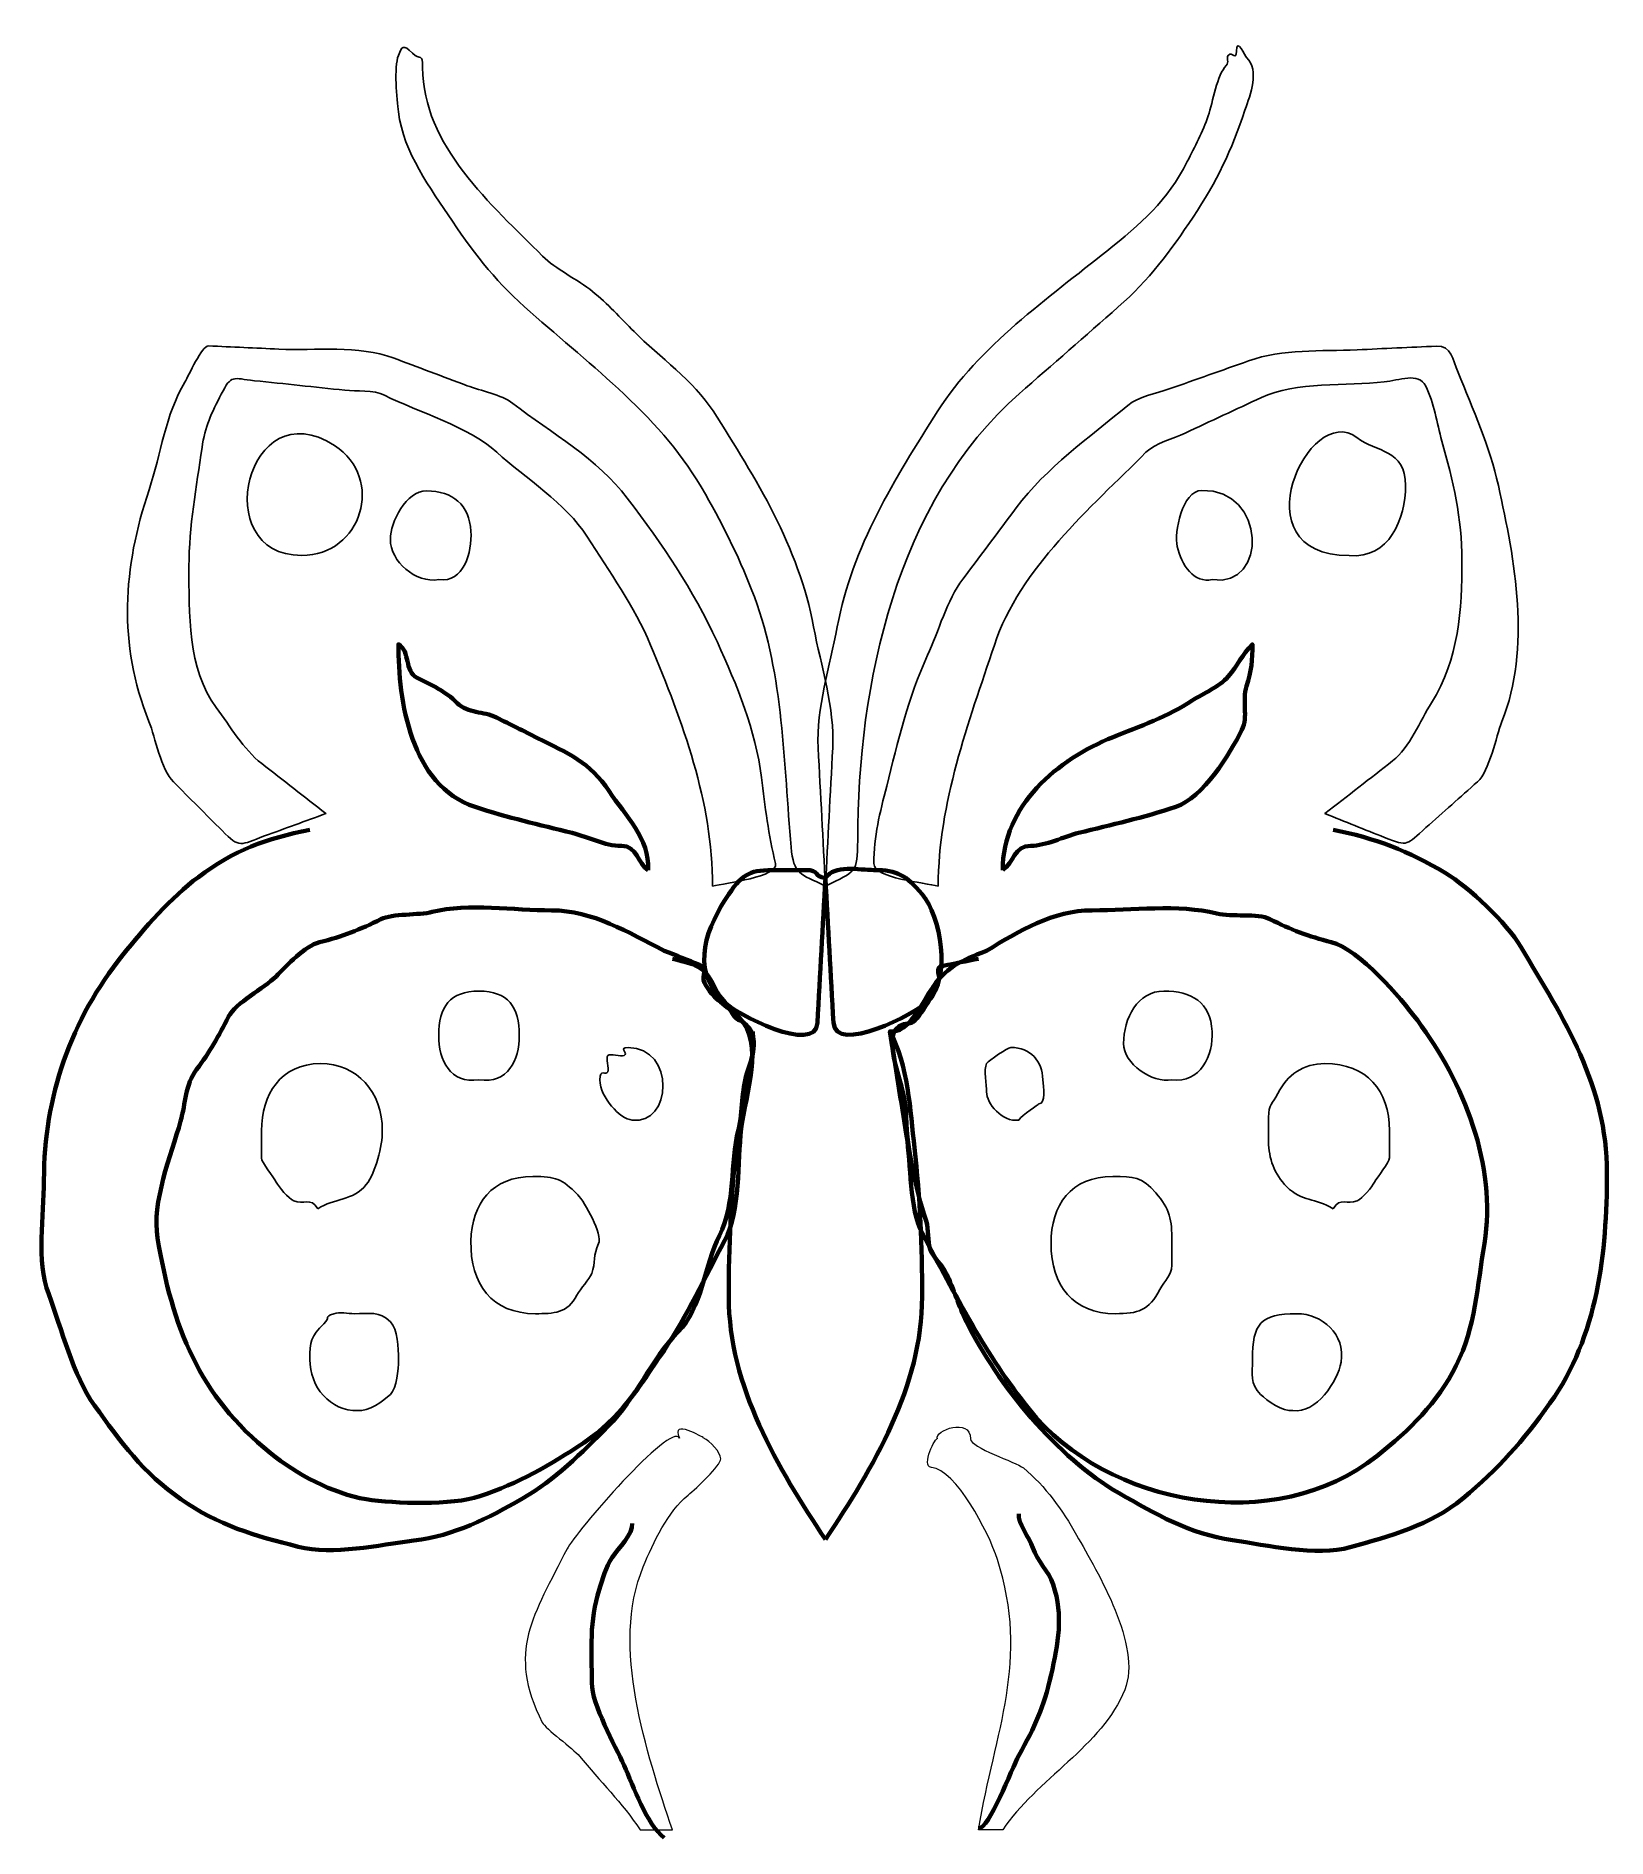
# Model space of a CAD drawing. Header units: centimetres. Extents: x -2.92 to 2.9, y -3.23 to 3.43.
import ezdxf

# ---------------------------------------------------------------- set-up
doc = ezdxf.new("R2010")
doc.units = ezdxf.units.CM
doc.header["$MEASUREMENT"] = 0
doc.layers.add('Layer 1', color=7, linetype='Continuous')

msp = doc.modelspace()

# ---------------------------------------------------------------- linework, layer by layer
at = {"layer": 'Layer 1'}
for points, knots in [([(0.00451, 0.28902), (0.01345, 0.45954), (0.02245, 0.63009), (0.03139, 0.80062), (0.03139, 0.80062), (0.0392, 0.94871), (-0.01203, 1.10365), (-0.03915, 1.24853), (-0.03915, 1.24853), (-0.09498, 1.54661), (-0.25177, 1.79659), (-0.41155, 2.04792), (-0.41155, 2.04792), (-0.48092, 2.15706), (-0.61097, 2.24837), (-0.7036, 2.3411), (-0.7036, 2.3411), (-0.7539, 2.39145), (-0.80192, 2.44524), (-0.85753, 2.4898), (-0.85753, 2.4898), (-0.91129, 2.53287), (-0.99538, 2.57359), (-1.04234, 2.62056), (-1.04234, 2.62056), (-1.2298, 2.80823), (-1.48623, 3.03133), (-1.48623, 3.31866), (-1.48623, 3.31866), (-1.48623, 3.37491), (-1.49504, 3.34242), (-1.52377, 3.37115), (-1.52377, 3.37115), (-1.55925, 3.40666), (-1.56243, 3.39676), (-1.57565, 3.36342), (-1.57565, 3.36342), (-1.59309, 3.3195), (-1.58139, 3.20022), (-1.57565, 3.15448), (-1.57565, 3.15448), (-1.55634, 3.0011), (-1.4587, 2.87437), (-1.37578, 2.74985), (-1.37578, 2.74985), (-1.28886, 2.6193), (-1.20512, 2.51651), (-1.08807, 2.41396), (-1.08807, 2.41396), (-0.97255, 2.31276), (-0.85254, 2.21505), (-0.7408, 2.10974), (-0.7408, 2.10974), (-0.61539, 1.99155), (-0.5244, 1.88728), (-0.43976, 1.73906), (-0.43976, 1.73906), (-0.37017, 1.61714), (-0.3076, 1.49048), (-0.25839, 1.35912), (-0.25839, 1.35912), (-0.14991, 1.06953), (-0.15028, 0.7406), (-0.12242, 0.43382), (-0.12242, 0.43382), (-0.11312, 0.33029), (-0.09084, 0.3367), (0.00451, 0.28902)], [0, 0, 0, 0, 0.0555556, 0.0555556, 0.0555556, 0.0555556, 0.1111111, 0.1111111, 0.1111111, 0.1111111, 0.1666667, 0.1666667, 0.1666667, 0.1666667, 0.2222222, 0.2222222, 0.2222222, 0.2222222, 0.2777778, 0.2777778, 0.2777778, 0.2777778, 0.3333333, 0.3333333, 0.3333333, 0.3333333, 0.3888889, 0.3888889, 0.3888889, 0.3888889, 0.4444444, 0.4444444, 0.4444444, 0.4444444, 0.5, 0.5, 0.5, 0.5, 0.5555556, 0.5555556, 0.5555556, 0.5555556, 0.6111111, 0.6111111, 0.6111111, 0.6111111, 0.6666667, 0.6666667, 0.6666667, 0.6666667, 0.7222222, 0.7222222, 0.7222222, 0.7222222, 0.7777778, 0.7777778, 0.7777778, 0.7777778, 0.8333333, 0.8333333, 0.8333333, 0.8333333, 0.8888889, 0.8888889, 0.8888889, 0.8888889, 1, 1, 1, 1]), ([(0.42189, 0.28902), (0.42189, 0.59615), (0.53357, 0.89304), (0.62951, 1.18117), (0.62951, 1.18117), (0.72399, 1.46496), (0.9849, 1.6884), (1.19072, 1.89449), (1.19072, 1.89449), (1.22477, 1.92857), (1.29285, 1.94561), (1.33569, 1.96561), (1.33569, 1.96561), (1.42972, 2.00953), (1.52376, 2.05345), (1.61776, 2.09737), (1.61776, 2.09737), (1.74389, 2.15627), (1.93494, 2.14039), (2.072, 2.15484), (2.072, 2.15484), (2.12635, 2.16058), (2.19929, 2.19254), (2.22572, 2.13963), (2.22572, 2.13963), (2.25705, 2.07692), (2.26665, 2.00369), (2.28589, 1.93622), (2.28589, 1.93622), (2.32706, 1.79207), (2.35989, 1.64658), (2.35989, 1.49553), (2.35989, 1.49553), (2.35989, 1.31061), (2.34888, 1.13101), (2.24712, 0.96806), (2.24712, 0.96806), (2.2051, 0.90075), (2.16669, 0.8019), (2.1034, 0.75261), (2.1034, 0.75261), (2.01992, 0.68758), (1.93645, 0.62262), (1.853, 0.55764), (1.853, 0.55764), (1.92663, 0.52819), (2.00024, 0.49866), (2.07387, 0.46919), (2.07387, 0.46919), (2.16216, 0.43384), (2.15473, 0.44141), (2.22675, 0.50554), (2.22675, 0.50554), (2.29036, 0.56211), (2.35396, 0.6187), (2.41754, 0.6753), (2.41754, 0.6753), (2.46228, 0.71512), (2.4857, 0.84275), (2.50784, 0.89813), (2.50784, 0.89813), (2.61722, 1.17192), (2.55634, 1.49323), (2.49458, 1.77149), (2.49458, 1.77149), (2.46254, 1.91574), (2.40028, 2.05338), (2.34549, 2.19046), (2.34549, 2.19046), (2.32647, 2.23806), (2.32152, 2.28981), (2.26577, 2.28727), (2.26577, 2.28727), (2.16793, 2.28282), (2.07008, 2.27838), (1.97224, 2.27391), (1.97224, 2.27391), (1.83672, 2.26775), (1.69829, 2.27809), (1.56994, 2.23271), (1.56994, 2.23271), (1.47218, 2.19818), (1.37441, 2.16363), (1.27665, 2.1291), (1.27665, 2.1291), (1.22818, 2.11195), (1.16343, 2.10158), (1.12319, 2.06801), (1.12319, 2.06801), (0.97854, 1.94733), (0.82321, 1.83957), (0.71004, 1.68854), (0.71004, 1.68854), (0.64426, 1.6007), (0.57846, 1.51286), (0.51263, 1.42501), (0.51263, 1.42501), (0.45469, 1.34765), (0.42267, 1.23096), (0.38224, 1.14333), (0.38224, 1.14333), (0.31112, 0.98895), (0.27231, 0.82437), (0.23114, 0.65949), (0.23114, 0.65949), (0.20622, 0.55972), (0.1833, 0.4746), (0.1833, 0.37231), (0.1833, 0.37231), (0.18337, 0.31894), (0.37093, 0.30177), (0.42189, 0.28902)], [0, 0, 0, 0, 0.0344828, 0.0344828, 0.0344828, 0.0344828, 0.0689655, 0.0689655, 0.0689655, 0.0689655, 0.1034483, 0.1034483, 0.1034483, 0.1034483, 0.137931, 0.137931, 0.137931, 0.137931, 0.1724138, 0.1724138, 0.1724138, 0.1724138, 0.2068966, 0.2068966, 0.2068966, 0.2068966, 0.2413793, 0.2413793, 0.2413793, 0.2413793, 0.2758621, 0.2758621, 0.2758621, 0.2758621, 0.3103448, 0.3103448, 0.3103448, 0.3103448, 0.3448276, 0.3448276, 0.3448276, 0.3448276, 0.3793103, 0.3793103, 0.3793103, 0.3793103, 0.4137931, 0.4137931, 0.4137931, 0.4137931, 0.4482759, 0.4482759, 0.4482759, 0.4482759, 0.4827586, 0.4827586, 0.4827586, 0.4827586, 0.5172414, 0.5172414, 0.5172414, 0.5172414, 0.5517241, 0.5517241, 0.5517241, 0.5517241, 0.5862069, 0.5862069, 0.5862069, 0.5862069, 0.6206897, 0.6206897, 0.6206897, 0.6206897, 0.6551724, 0.6551724, 0.6551724, 0.6551724, 0.6896552, 0.6896552, 0.6896552, 0.6896552, 0.7241379, 0.7241379, 0.7241379, 0.7241379, 0.7586207, 0.7586207, 0.7586207, 0.7586207, 0.7931034, 0.7931034, 0.7931034, 0.7931034, 0.8275862, 0.8275862, 0.8275862, 0.8275862, 0.862069, 0.862069, 0.862069, 0.862069, 0.8965517, 0.8965517, 0.8965517, 0.8965517, 0.9310345, 0.9310345, 0.9310345, 0.9310345, 1, 1, 1, 1]), ([(-1.93348, 1.51282), (-1.7121, 1.51282), (-1.62365, 1.79669), (-1.81246, 1.91986), (-1.81246, 1.91986), (-2.13568, 2.1307), (-2.28331, 1.51282), (-1.93348, 1.51282)], [0, 0, 0, 0, 0.3333333, 0.3333333, 0.3333333, 0.3333333, 1, 1, 1, 1]), ([(1.94248, 1.51282), (1.52521, 1.51282), (1.79532, 2.08509), (1.971, 1.94917), (1.971, 1.94917), (2.04199, 1.89424), (2.15121, 1.90665), (2.15121, 1.77214), (2.15121, 1.77214), (2.15121, 1.64837), (2.09027, 1.4983), (1.94248, 1.51282)], [0, 0, 0, 0, 0.25, 0.25, 0.25, 0.25, 0.5, 0.5, 0.5, 0.5, 1, 1, 1, 1]), ([(-1.42665, 1.42329), (-1.33375, 1.40972), (-1.3029, 1.52553), (-1.3074, 1.60236), (-1.3074, 1.60236), (-1.31306, 1.69949), (-1.37471, 1.75164), (-1.47136, 1.75164), (-1.47136, 1.75164), (-1.54814, 1.75164), (-1.60553, 1.63673), (-1.60553, 1.57252), (-1.60553, 1.57252), (-1.60553, 1.48933), (-1.51211, 1.41011), (-1.42665, 1.42329)], [0, 0, 0, 0, 0.2, 0.2, 0.2, 0.2, 0.4, 0.4, 0.4, 0.4, 0.6, 0.6, 0.6, 0.6, 1, 1, 1, 1]), ([(1.43562, 1.42329), (1.36984, 1.40871), (1.32066, 1.47777), (1.30608, 1.54632), (1.30608, 1.54632), (1.29528, 1.5972), (1.32272, 1.75187), (1.39741, 1.7537), (1.39741, 1.7537), (1.63506, 1.75952), (1.64374, 1.39117), (1.43562, 1.42329)], [0, 0, 0, 0, 0.25, 0.25, 0.25, 0.25, 0.5, 0.5, 0.5, 0.5, 1, 1, 1, 1]), ([(-1.87385, -0.90494), (-1.81527, -0.86472), (-1.74264, -0.87636), (-1.69497, -0.81538), (-1.69497, -0.81538), (-1.6584, -0.76865), (-1.63533, -0.67338), (-1.63533, -0.6158), (-1.63533, -0.6158), (-1.63533, -0.47229), (-1.72868, -0.36765), (-1.86454, -0.36765), (-1.86454, -0.36765), (-2.01109, -0.36765), (-2.08256, -0.48293), (-2.08256, -0.6158), (-2.08256, -0.6158), (-2.08256, -0.6494), (-2.08256, -0.68292), (-2.08256, -0.71653), (-2.08256, -0.71653), (-2.08256, -0.73405), (-2.03734, -0.78654), (-2.02761, -0.80609), (-2.02761, -0.80609), (-2.01822, -0.82485), (-1.98255, -0.86567), (-1.96332, -0.87512), (-1.96332, -0.87512), (-1.92644, -0.89306), (-1.90141, -0.85837), (-1.87385, -0.90494)], [0, 0, 0, 0, 0.1111111, 0.1111111, 0.1111111, 0.1111111, 0.2222222, 0.2222222, 0.2222222, 0.2222222, 0.3333333, 0.3333333, 0.3333333, 0.3333333, 0.4444444, 0.4444444, 0.4444444, 0.4444444, 0.5555556, 0.5555556, 0.5555556, 0.5555556, 0.6666667, 0.6666667, 0.6666667, 0.6666667, 0.7777778, 0.7777778, 0.7777778, 0.7777778, 1, 1, 1, 1]), ([(1.88284, -0.90494), (1.8164, -0.86261), (1.76917, -0.8807), (1.71168, -0.82313), (1.71168, -0.82313), (1.66612, -0.77754), (1.64429, -0.71756), (1.64429, -0.65684), (1.64429, -0.65684), (1.64429, -0.62697), (1.64429, -0.5971), (1.64429, -0.56728), (1.64429, -0.56728), (1.64429, -0.51452), (1.65776, -0.51989), (1.67882, -0.47772), (1.67882, -0.47772), (1.71316, -0.40888), (1.77256, -0.36765), (1.853, -0.36765), (1.853, -0.36765), (2.00852, -0.36765), (2.09155, -0.46697), (2.09155, -0.6158), (2.09155, -0.6158), (2.09155, -0.6494), (2.09155, -0.68292), (2.09155, -0.71653), (2.09155, -0.71653), (2.09155, -0.73399), (2.04633, -0.78654), (2.0366, -0.80609), (2.0366, -0.80609), (2.02723, -0.8248), (1.99154, -0.86573), (1.97231, -0.87512), (1.97231, -0.87512), (1.93541, -0.89306), (1.91041, -0.85837), (1.88284, -0.90494)], [0, 0, 0, 0, 0.0909091, 0.0909091, 0.0909091, 0.0909091, 0.1818182, 0.1818182, 0.1818182, 0.1818182, 0.2727273, 0.2727273, 0.2727273, 0.2727273, 0.3636364, 0.3636364, 0.3636364, 0.3636364, 0.4545455, 0.4545455, 0.4545455, 0.4545455, 0.5454545, 0.5454545, 0.5454545, 0.5454545, 0.6363636, 0.6363636, 0.6363636, 0.6363636, 0.7272727, 0.7272727, 0.7272727, 0.7272727, 0.8181818, 0.8181818, 0.8181818, 0.8181818, 1, 1, 1, 1]), ([(-1.06885, -1.29298), (-1.00212, -1.29298), (-0.94918, -1.29216), (-0.9151, -1.22395), (-0.9151, -1.22395), (-0.9028, -1.19929), (-0.86853, -1.16659), (-0.86015, -1.14375), (-0.86015, -1.14375), (-0.84589, -1.10494), (-0.85576, -1.07533), (-0.83499, -1.03368), (-0.83499, -1.03368), (-0.81872, -1.00114), (-0.886, -0.87906), (-0.91204, -0.85302), (-0.91204, -0.85302), (-0.97244, -0.79251), (-0.99218, -0.78552), (-1.07815, -0.78552), (-1.07815, -0.78552), (-1.23042, -0.78552), (-1.30434, -0.88522), (-1.30739, -1.02436), (-1.30739, -1.02436), (-1.31081, -1.18307), (-1.22927, -1.29298), (-1.06885, -1.29298)], [0, 0, 0, 0, 0.125, 0.125, 0.125, 0.125, 0.25, 0.25, 0.25, 0.25, 0.375, 0.375, 0.375, 0.375, 0.5, 0.5, 0.5, 0.5, 0.625, 0.625, 0.625, 0.625, 0.75, 0.75, 0.75, 0.75, 1, 1, 1, 1]), ([(1.07785, -1.29298), (0.92103, -1.29298), (0.8393, -1.18953), (0.8393, -1.03366), (0.8393, -1.03366), (0.8393, -0.89089), (0.91217, -0.78551), (1.06851, -0.78551), (1.06851, -0.78551), (1.14503, -0.78551), (1.17498, -0.78551), (1.22686, -0.84525), (1.22686, -0.84525), (1.27941, -0.90565), (1.28652, -0.9455), (1.28652, -1.02437), (1.28652, -1.02437), (1.28652, -1.05419), (1.28652, -1.08406), (1.28652, -1.11393), (1.28652, -1.11393), (1.28652, -1.15351), (1.25932, -1.16835), (1.24181, -1.20344), (1.24181, -1.20344), (1.20257, -1.28197), (1.15979, -1.29298), (1.07785, -1.29298)], [0, 0, 0, 0, 0.125, 0.125, 0.125, 0.125, 0.25, 0.25, 0.25, 0.25, 0.375, 0.375, 0.375, 0.375, 0.5, 0.5, 0.5, 0.5, 0.625, 0.625, 0.625, 0.625, 0.75, 0.75, 0.75, 0.75, 1, 1, 1, 1])]:
    msp.add_open_spline(points, degree=3, knots=knots, dxfattribs=at)
at = {"layer": 'Layer 1', "lineweight": 25}
for points, knots in [([(0.00451, 0.28902), (-0.00449, 0.45954), (-0.01343, 0.63009), (-0.0224, 0.80062), (-0.0224, 0.80062), (-0.03018, 0.94871), (0.02104, 1.10365), (0.04816, 1.24853), (0.04816, 1.24853), (0.10396, 1.54661), (0.26078, 1.79661), (0.42053, 2.04792), (0.42053, 2.04792), (0.5706, 2.28406), (0.83302, 2.4689), (1.0454, 2.639), (1.0454, 2.639), (1.17047, 2.73917), (1.27146, 2.82588), (1.34359, 2.97028), (1.34359, 2.97028), (1.37156, 3.02621), (1.40095, 3.08024), (1.42072, 3.13956), (1.42072, 3.13956), (1.43802, 3.19152), (1.45427, 3.29254), (1.4875, 3.32585), (1.4875, 3.32585), (1.50017, 3.33855), (1.48657, 3.35297), (1.49525, 3.36345), (1.49525, 3.36345), (1.5097, 3.38089), (1.52504, 3.34101), (1.52504, 3.37837), (1.52504, 3.37837), (1.52504, 3.43496), (1.55983, 3.35845), (1.56258, 3.35572), (1.56258, 3.35572), (1.61235, 3.3059), (1.57666, 3.21996), (1.55705, 3.16115), (1.55705, 3.16115), (1.50675, 3.00999), (1.45407, 2.89876), (1.36478, 2.76462), (1.36478, 2.76462), (1.28146, 2.6395), (1.20087, 2.53105), (1.08834, 2.43244), (1.08834, 2.43244), (0.96634, 2.3256), (0.84437, 2.21874), (0.72242, 2.1119), (0.72242, 2.1119), (0.26731, 1.7132), (0.12375, 1.03475), (0.12375, 0.45913), (0.12375, 0.45913), (0.12379, 0.33582), (0.11659, 0.34514), (0.00451, 0.28902)], [0, 0, 0, 0, 0.0588235, 0.0588235, 0.0588235, 0.0588235, 0.1176471, 0.1176471, 0.1176471, 0.1176471, 0.1764706, 0.1764706, 0.1764706, 0.1764706, 0.2352941, 0.2352941, 0.2352941, 0.2352941, 0.2941176, 0.2941176, 0.2941176, 0.2941176, 0.3529412, 0.3529412, 0.3529412, 0.3529412, 0.4117647, 0.4117647, 0.4117647, 0.4117647, 0.4705882, 0.4705882, 0.4705882, 0.4705882, 0.5294118, 0.5294118, 0.5294118, 0.5294118, 0.5882353, 0.5882353, 0.5882353, 0.5882353, 0.6470588, 0.6470588, 0.6470588, 0.6470588, 0.7058824, 0.7058824, 0.7058824, 0.7058824, 0.7647059, 0.7647059, 0.7647059, 0.7647059, 0.8235294, 0.8235294, 0.8235294, 0.8235294, 0.8823529, 0.8823529, 0.8823529, 0.8823529, 1, 1, 1, 1]), ([(-0.41292, 0.28902), (-0.41292, 0.60208), (-0.52407, 0.89629), (-0.6426, 1.18117), (-0.6426, 1.18117), (-0.70279, 1.32584), (-0.79442, 1.45202), (-0.8784, 1.58418), (-0.8784, 1.58418), (-0.9542, 1.70343), (-1.107, 1.79987), (-1.21146, 1.89496), (-1.21146, 1.89496), (-1.31563, 1.98976), (-1.50134, 2.0427), (-1.62773, 2.10597), (-1.62773, 2.10597), (-1.66694, 2.1256), (-1.73137, 2.11989), (-1.77412, 2.12441), (-1.77412, 2.12441), (-1.88546, 2.13613), (-1.99677, 2.14788), (-2.10808, 2.15963), (-2.10808, 2.15963), (-2.18978, 2.16823), (-2.19351, 2.18352), (-2.23161, 2.10978), (-2.23161, 2.10978), (-2.26767, 2.04006), (-2.29151, 1.98849), (-2.30244, 1.91179), (-2.30244, 1.91179), (-2.32316, 1.76661), (-2.35086, 1.6198), (-2.35086, 1.473), (-2.35086, 1.473), (-2.35086, 1.30195), (-2.35636, 1.09232), (-2.24974, 0.95), (-2.24974, 0.95), (-2.19743, 0.88015), (-2.151, 0.79667), (-2.08168, 0.7427), (-2.08168, 0.7427), (-2.00246, 0.68103), (-1.92325, 0.61932), (-1.84403, 0.55765), (-1.84403, 0.55765), (-1.91978, 0.53008), (-1.99553, 0.50251), (-2.07125, 0.47491), (-2.07125, 0.47491), (-2.16274, 0.4416), (-2.16116, 0.42739), (-2.22833, 0.49462), (-2.22833, 0.49462), (-2.28842, 0.55481), (-2.3485, 0.61495), (-2.40859, 0.67509), (-2.40859, 0.67509), (-2.45375, 0.72033), (-2.47524, 0.83903), (-2.49884, 0.89813), (-2.49884, 0.89813), (-2.61452, 1.18761), (-2.59494, 1.46627), (-2.49842, 1.75612), (-2.49842, 1.75612), (-2.45376, 1.89026), (-2.4387, 2.03282), (-2.36576, 2.15453), (-2.36576, 2.15453), (-2.35163, 2.1781), (-2.30337, 2.28941), (-2.27832, 2.28828), (-2.27832, 2.28828), (-2.19146, 2.28431), (-2.10457, 2.28037), (-2.01771, 2.2764), (-2.01771, 2.2764), (-1.88505, 2.27037), (-1.72098, 2.29119), (-1.59509, 2.24391), (-1.59509, 2.24391), (-1.50384, 2.20965), (-1.41258, 2.17536), (-1.3213, 2.14109), (-1.3213, 2.14109), (-1.2705, 2.12204), (-1.19576, 2.10876), (-1.1522, 2.07521), (-1.1522, 2.07521), (-1.01126, 1.96668), (-0.836, 1.8686), (-0.72876, 1.72543), (-0.72876, 1.72543), (-0.59448, 1.5462), (-0.48878, 1.3938), (-0.39549, 1.19145), (-0.39549, 1.19145), (-0.32342, 1.03511), (-0.25362, 0.86382), (-0.23211, 0.69163), (-0.23211, 0.69163), (-0.21859, 0.58334), (-0.20671, 0.47816), (-0.18028, 0.37233), (-0.18028, 0.37233), (-0.168, 0.32304), (-0.36424, 0.30121), (-0.41292, 0.28902)], [0, 0, 0, 0, 0.0344828, 0.0344828, 0.0344828, 0.0344828, 0.0689655, 0.0689655, 0.0689655, 0.0689655, 0.1034483, 0.1034483, 0.1034483, 0.1034483, 0.137931, 0.137931, 0.137931, 0.137931, 0.1724138, 0.1724138, 0.1724138, 0.1724138, 0.2068966, 0.2068966, 0.2068966, 0.2068966, 0.2413793, 0.2413793, 0.2413793, 0.2413793, 0.2758621, 0.2758621, 0.2758621, 0.2758621, 0.3103448, 0.3103448, 0.3103448, 0.3103448, 0.3448276, 0.3448276, 0.3448276, 0.3448276, 0.3793103, 0.3793103, 0.3793103, 0.3793103, 0.4137931, 0.4137931, 0.4137931, 0.4137931, 0.4482759, 0.4482759, 0.4482759, 0.4482759, 0.4827586, 0.4827586, 0.4827586, 0.4827586, 0.5172414, 0.5172414, 0.5172414, 0.5172414, 0.5517241, 0.5517241, 0.5517241, 0.5517241, 0.5862069, 0.5862069, 0.5862069, 0.5862069, 0.6206897, 0.6206897, 0.6206897, 0.6206897, 0.6551724, 0.6551724, 0.6551724, 0.6551724, 0.6896552, 0.6896552, 0.6896552, 0.6896552, 0.7241379, 0.7241379, 0.7241379, 0.7241379, 0.7586207, 0.7586207, 0.7586207, 0.7586207, 0.7931034, 0.7931034, 0.7931034, 0.7931034, 0.8275862, 0.8275862, 0.8275862, 0.8275862, 0.862069, 0.862069, 0.862069, 0.862069, 0.8965517, 0.8965517, 0.8965517, 0.8965517, 0.9310345, 0.9310345, 0.9310345, 0.9310345, 1, 1, 1, 1])]:
    msp.add_open_spline(points, degree=3, knots=knots, dxfattribs=at)
at = {"layer": 'Layer 1', "color": 7, "lineweight": 140}
for points in [[(-0.65144, 0.34871), (-0.6457, 0.46555), (-0.73468, 0.54836), (-0.79609, 0.64052), (-0.79609, 0.64052), (-0.86777, 0.74818), (-0.94701, 0.78022), (-1.06094, 0.83721), (-1.06094, 0.83721), (-1.11155, 0.86258), (-1.1622, 0.8879), (-1.21281, 0.91322), (-1.21281, 0.91322), (-1.26147, 0.93759), (-1.31827, 0.92674), (-1.35817, 0.96669), (-1.35817, 0.96669), (-1.4023, 1.01085), (-1.45117, 1.0326), (-1.50676, 1.06041), (-1.50676, 1.06041), (-1.55521, 1.08465), (-1.53007, 1.1569), (-1.57568, 1.18445), (-1.57568, 1.18445), (-1.57568, 0.97456), (-1.53147, 0.66227), (-1.29178, 0.58226), (-1.29178, 0.58226), (-1.17198, 0.54231), (-1.05455, 0.51672), (-0.93245, 0.48619), (-0.93245, 0.48619), (-0.86916, 0.47034), (-0.81476, 0.43825), (-0.75018, 0.43825), (-0.75018, 0.43825), (-0.69137, 0.43827), (-0.69163, 0.37297), (-0.65144, 0.34871)], [(0.66044, 0.34871), (0.66044, 0.58758), (0.8625, 0.75797), (1.06898, 0.84065), (1.06898, 0.84065), (1.16397, 0.87867), (1.27678, 0.91926), (1.36105, 0.97551), (1.36105, 0.97551), (1.40579, 1.00541), (1.45955, 1.02433), (1.49525, 1.06507), (1.49525, 1.06507), (1.52835, 1.10293), (1.54703, 1.14677), (1.58468, 1.18448), (1.58468, 1.18448), (1.58468, 1.12593), (1.58116, 1.08441), (1.56259, 1.02859), (1.56259, 1.02859), (1.54521, 0.97628), (1.57005, 0.91641), (1.54552, 0.86735), (1.54552, 0.86735), (1.50081, 0.77776), (1.40161, 0.61594), (1.30073, 0.58229), (1.30073, 0.58229), (1.18095, 0.54234), (1.0635, 0.51675), (0.94143, 0.48622), (0.94143, 0.48622), (0.88748, 0.4727), (0.81917, 0.43828), (0.76474, 0.43828), (0.76474, 0.43828), (0.70042, 0.43827), (0.70365, 0.37482), (0.66044, 0.34871)]]:
    msp.add_open_spline(points, degree=3, knots=[0, 0, 0, 0, 0.0909091, 0.0909091, 0.0909091, 0.0909091, 0.1818182, 0.1818182, 0.1818182, 0.1818182, 0.2727273, 0.2727273, 0.2727273, 0.2727273, 0.3636364, 0.3636364, 0.3636364, 0.3636364, 0.4545455, 0.4545455, 0.4545455, 0.4545455, 0.5454545, 0.5454545, 0.5454545, 0.5454545, 0.6363636, 0.6363636, 0.6363636, 0.6363636, 0.7272727, 0.7272727, 0.7272727, 0.7272727, 0.8181818, 0.8181818, 0.8181818, 0.8181818, 1, 1, 1, 1], dxfattribs=at)
at = {"layer": 'Layer 1', "lineweight": 211}
for points, knots in [([(-1.90366, 0.49793), (-2.06498, 0.46565), (-2.18377, 0.42192), (-2.31596, 0.3227), (-2.31596, 0.3227), (-2.41592, 0.24761), (-2.51747, 0.13278), (-2.59544, 0.03523), (-2.59544, 0.03523), (-2.78769, -0.20533), (-2.88757, -0.48981), (-2.88757, -0.79932), (-2.88757, -0.79932), (-2.88757, -0.93341), (-2.91675, -1.09563), (-2.86984, -1.22091), (-2.86984, -1.22091), (-2.82184, -1.34907), (-2.7802, -1.52111), (-2.70043, -1.63287), (-2.70043, -1.63287), (-2.60378, -1.76836), (-2.5194, -1.88287), (-2.38071, -1.97953), (-2.38071, -1.97953), (-2.24133, -2.07658), (-2.10848, -2.11481), (-1.94669, -2.15529), (-1.94669, -2.15529), (-1.81741, -2.18765), (-1.64792, -2.14899), (-1.51851, -2.1328), (-1.51851, -2.1328), (-1.36828, -2.11399), (-1.24477, -2.05028), (-1.11597, -1.97664), (-1.11597, -1.97664), (-0.99733, -1.90875), (-0.89671, -1.8072), (-0.80053, -1.71087), (-0.80053, -1.71087), (-0.69536, -1.60559), (-0.64268, -1.46335), (-0.53992, -1.3604), (-0.53992, -1.3604), (-0.45406, -1.27452), (-0.44086, -1.11008), (-0.38778, -1.00382), (-0.38778, -1.00382), (-0.32764, -0.88346), (-0.34907, -0.73881), (-0.31759, -0.61269), (-0.31759, -0.61269), (-0.30068, -0.54488), (-0.30711, -0.4677), (-0.28597, -0.40417), (-0.28597, -0.40417), (-0.26755, -0.34882), (-0.24028, -0.27193), (-0.28597, -0.22618), (-0.28597, -0.22618), (-0.3141, -0.19803), (-0.32383, -0.21787), (-0.34868, -0.16805), (-0.34868, -0.16805), (-0.36146, -0.14246), (-0.38466, -0.12582), (-0.39805, -0.09907), (-0.39805, -0.09907), (-0.44364, -0.00782), (-0.46102, -0.00493), (-0.56204, 0.02034)], [0, 0, 0, 0, 0.0526316, 0.0526316, 0.0526316, 0.0526316, 0.1052632, 0.1052632, 0.1052632, 0.1052632, 0.1578947, 0.1578947, 0.1578947, 0.1578947, 0.2105263, 0.2105263, 0.2105263, 0.2105263, 0.2631579, 0.2631579, 0.2631579, 0.2631579, 0.3157895, 0.3157895, 0.3157895, 0.3157895, 0.3684211, 0.3684211, 0.3684211, 0.3684211, 0.4210526, 0.4210526, 0.4210526, 0.4210526, 0.4736842, 0.4736842, 0.4736842, 0.4736842, 0.5263158, 0.5263158, 0.5263158, 0.5263158, 0.5789474, 0.5789474, 0.5789474, 0.5789474, 0.6315789, 0.6315789, 0.6315789, 0.6315789, 0.6842105, 0.6842105, 0.6842105, 0.6842105, 0.7368421, 0.7368421, 0.7368421, 0.7368421, 0.7894737, 0.7894737, 0.7894737, 0.7894737, 0.8421053, 0.8421053, 0.8421053, 0.8421053, 0.8947368, 0.8947368, 0.8947368, 0.8947368, 1, 1, 1, 1]), ([(1.88284, 0.49793), (2.03773, 0.46692), (2.16237, 0.41956), (2.29789, 0.3382), (2.29789, 0.3382), (2.38724, 0.28454), (2.52419, 0.15421), (2.5779, 0.06454), (2.5779, 0.06454), (2.73826, -0.20303), (2.89656, -0.44912), (2.89656, -0.77178), (2.89656, -0.77178), (2.89656, -1.0678), (2.86208, -1.37717), (2.68569, -1.6244), (2.68569, -1.6244), (2.58396, -1.76693), (2.49715, -1.86501), (2.3629, -1.97698), (2.3629, -1.97698), (2.24415, -2.07604), (2.09096, -2.1161), (1.9466, -2.15743), (1.9466, -2.15743), (1.82087, -2.19333), (1.63751, -2.14907), (1.5107, -2.13097), (1.5107, -2.13097), (1.35288, -2.10837), (1.22659, -2.03474), (1.09115, -1.95724), (1.09115, -1.95724), (0.86102, -1.82561), (0.64239, -1.55526), (0.52624, -1.32285), (0.52624, -1.32285), (0.49706, -1.26435), (0.47967, -1.20178), (0.45173, -1.14373), (0.45173, -1.14373), (0.4367, -1.1124), (0.40381, -1.08679), (0.39209, -1.05417), (0.39209, -1.05417), (0.38122, -1.0238), (0.38841, -0.98342), (0.37719, -0.94969), (0.37719, -0.94969), (0.33721, -0.8297), (0.30263, -0.66759), (0.30263, -0.54056), (0.30263, -0.54056), (0.30263, -0.45044), (0.17891, -0.2184), (0.31755, -0.2184), (0.31755, -0.2184), (0.34472, -0.2184), (0.40902, -0.09907), (0.42188, -0.06915), (0.42188, -0.06915), (0.43439, -0.04013), (0.40254, -0.0133), (0.44072, -0.0057), (0.44072, -0.0057), (0.48414, 0.003), (0.52756, 0.01168), (0.57097, 0.02039)], [0, 0, 0, 0, 0.0555556, 0.0555556, 0.0555556, 0.0555556, 0.1111111, 0.1111111, 0.1111111, 0.1111111, 0.1666667, 0.1666667, 0.1666667, 0.1666667, 0.2222222, 0.2222222, 0.2222222, 0.2222222, 0.2777778, 0.2777778, 0.2777778, 0.2777778, 0.3333333, 0.3333333, 0.3333333, 0.3333333, 0.3888889, 0.3888889, 0.3888889, 0.3888889, 0.4444444, 0.4444444, 0.4444444, 0.4444444, 0.5, 0.5, 0.5, 0.5, 0.5555556, 0.5555556, 0.5555556, 0.5555556, 0.6111111, 0.6111111, 0.6111111, 0.6111111, 0.6666667, 0.6666667, 0.6666667, 0.6666667, 0.7222222, 0.7222222, 0.7222222, 0.7222222, 0.7777778, 0.7777778, 0.7777778, 0.7777778, 0.8333333, 0.8333333, 0.8333333, 0.8333333, 0.8888889, 0.8888889, 0.8888889, 0.8888889, 1, 1, 1, 1]), ([(-0.26383, -0.24827), (-0.2529, -0.38543), (-0.30968, -0.5422), (-0.3249, -0.6792), (-0.3249, -0.6792), (-0.34559, -0.86549), (-0.35329, -1.04234), (-0.35329, -1.2299), (-0.35329, -1.2299), (-0.35329, -1.56214), (-0.17176, -1.86403), (0.00451, -2.12872)], [0, 0, 0, 0, 0.25, 0.25, 0.25, 0.25, 0.5, 0.5, 0.5, 0.5, 1, 1, 1, 1]), ([(0.24301, -0.24827), (0.31019, -0.37101), (0.31868, -0.54201), (0.33392, -0.6792), (0.33392, -0.6792), (0.35461, -0.86549), (0.36226, -1.04234), (0.36226, -1.2299), (0.36226, -1.2299), (0.36226, -1.56214), (0.18078, -1.86403), (0.00452, -2.12872)], [0, 0, 0, 0, 0.25, 0.25, 0.25, 0.25, 0.5, 0.5, 0.5, 0.5, 1, 1, 1, 1]), ([(0.72008, -2.03309), (0.71511, -2.06688), (0.75982, -2.12265), (0.77196, -2.15908), (0.77196, -2.15908), (0.7886, -2.20911), (0.83041, -2.24507), (0.84705, -2.2951), (0.84705, -2.2951), (0.88581, -2.41152), (0.8657, -2.51338), (0.83932, -2.63001), (0.83932, -2.63001), (0.81164, -2.75254), (0.78058, -2.81831), (0.72007, -2.92854), (0.72007, -2.92854), (0.69409, -2.97577), (0.60799, -3.20347), (0.57098, -3.19715)], [0, 0, 0, 0, 0.1666667, 0.1666667, 0.1666667, 0.1666667, 0.3333333, 0.3333333, 0.3333333, 0.3333333, 0.5, 0.5, 0.5, 0.5, 0.6666667, 0.6666667, 0.6666667, 0.6666667, 1, 1, 1, 1]), ([(-0.71108, -2.06905), (-0.70534, -2.10853), (-0.76336, -2.16242), (-0.78506, -2.19504), (-0.78506, -2.19504), (-0.80914, -2.23126), (-0.81885, -2.27333), (-0.83253, -2.31447), (-0.83253, -2.31447), (-0.87021, -2.42763), (-0.86015, -2.54072), (-0.86015, -2.65935), (-0.86015, -2.65935), (-0.86015, -2.73925), (-0.77398, -2.89075), (-0.74088, -2.96449), (-0.74088, -2.96449), (-0.70614, -3.04185), (-0.65968, -3.17973), (-0.59181, -3.2331)], [0, 0, 0, 0, 0.1666667, 0.1666667, 0.1666667, 0.1666667, 0.3333333, 0.3333333, 0.3333333, 0.3333333, 0.5, 0.5, 0.5, 0.5, 0.6666667, 0.6666667, 0.6666667, 0.6666667, 1, 1, 1, 1])]:
    msp.add_open_spline(points, degree=3, knots=knots, dxfattribs=at)
at = {"layer": 'Layer 1', "color": 7, "lineweight": 211}
for points, knots in [([(0.00451, 0.31886), (-0.04124, 0.32463), (-0.01377, 0.34873), (-0.07002, 0.34873), (-0.07002, 0.34873), (-0.10479, 0.34873), (-0.13961, 0.34873), (-0.17437, 0.34873), (-0.17437, 0.34873), (-0.27354, 0.34873), (-0.29902, 0.33942), (-0.35325, 0.25917), (-0.35325, 0.25917), (-0.43302, 0.14111), (-0.49935, -0.01242), (-0.37532, -0.13659), (-0.37532, -0.13659), (-0.32672, -0.18522), (-0.03181, -0.33627), (-0.02517, -0.21652), (-0.02517, -0.21652), (-0.01531, -0.03809), (-0.00541, 0.14037), (0.00451, 0.31886)], [0, 0, 0, 0, 0.1428571, 0.1428571, 0.1428571, 0.1428571, 0.2857143, 0.2857143, 0.2857143, 0.2857143, 0.4285714, 0.4285714, 0.4285714, 0.4285714, 0.5714286, 0.5714286, 0.5714286, 0.5714286, 0.7142857, 0.7142857, 0.7142857, 0.7142857, 1, 1, 1, 1]), ([(0.00451, 0.31886), (0.03531, 0.37006), (0.13106, 0.34873), (0.18342, 0.34873), (0.18342, 0.34873), (0.27338, 0.34873), (0.30156, 0.3292), (0.36228, 0.25917), (0.36228, 0.25917), (0.43126, 0.17961), (0.47044, -0.05047), (0.3844, -0.13659), (0.3844, -0.13659), (0.33598, -0.18501), (0.04081, -0.33471), (0.03425, -0.21652), (0.03425, -0.21652), (0.0243, -0.03809), (0.01441, 0.14037), (0.00451, 0.31886)], [0, 0, 0, 0, 0.1666667, 0.1666667, 0.1666667, 0.1666667, 0.3333333, 0.3333333, 0.3333333, 0.3333333, 0.5, 0.5, 0.5, 0.5, 0.6666667, 0.6666667, 0.6666667, 0.6666667, 1, 1, 1, 1])]:
    msp.add_open_spline(points, degree=3, knots=knots, dxfattribs=at)
at = {"layer": 'Layer 1', "color": 7, "lineweight": 200}
for points, knots in [([(-0.59181, 0.0502), (-0.72654, 0.11767), (-0.85621, 0.19945), (-1.00919, 0.19945), (-1.00919, 0.19945), (-1.14696, 0.19945), (-1.31717, 0.22683), (-1.45025, 0.19352), (-1.45025, 0.19352), (-1.49938, 0.18122), (-1.59905, 0.18775), (-1.64043, 0.16704), (-1.64043, 0.16704), (-1.71814, 0.12812), (-1.78299, 0.1028), (-1.86723, 0.08169), (-1.86723, 0.08169), (-1.9225, 0.06788), (-1.98725, -0.00366), (-2.02828, -0.04473), (-2.02828, -0.04473), (-2.0727, -0.08923), (-2.17899, -0.14292), (-2.20433, -0.19372), (-2.20433, -0.19372), (-2.24018, -0.26555), (-2.27447, -0.3254), (-2.32255, -0.38956), (-2.32255, -0.38956), (-2.36597, -0.44748), (-2.36224, -0.51204), (-2.38184, -0.58072), (-2.38184, -0.58072), (-2.41759, -0.70587), (-2.48902, -0.88092), (-2.46704, -1.0131), (-2.46704, -1.0131), (-2.41264, -1.33975), (-2.31329, -1.59767), (-2.05011, -1.80846), (-2.05011, -1.80846), (-1.95322, -1.88604), (-1.81916, -1.95956), (-1.69493, -1.97951), (-1.69493, -1.97951), (-1.58812, -1.9966), (-1.37687, -2.00271), (-1.27467, -1.96861), (-1.27467, -1.96861), (-1.1314, -1.9208), (-1.01543, -1.85431), (-0.88991, -1.77054), (-0.88991, -1.77054), (-0.75873, -1.68299), (-0.67957, -1.55914), (-0.59286, -1.42896), (-0.59286, -1.42896), (-0.50753, -1.3008), (-0.44157, -1.15874), (-0.3687, -1.02325), (-0.3687, -1.02325), (-0.30851, -0.91136), (-0.32174, -0.73165), (-0.30689, -0.60772), (-0.30689, -0.60772), (-0.29139, -0.47852), (-0.2187, -0.29342), (-0.3157, -0.19632), (-0.3157, -0.19632), (-0.36026, -0.15166), (-0.41143, -0.13126), (-0.4427, -0.06919), (-0.4427, -0.06919), (-0.45781, -0.03921), (-0.42426, -0.01688), (-0.46151, -0.00196), (-0.46151, -0.00196), (-0.50497, 0.01546), (-0.54839, 0.03285), (-0.59181, 0.0502)], [0, 0, 0, 0, 0.047619, 0.047619, 0.047619, 0.047619, 0.0952381, 0.0952381, 0.0952381, 0.0952381, 0.1428571, 0.1428571, 0.1428571, 0.1428571, 0.1904762, 0.1904762, 0.1904762, 0.1904762, 0.2380952, 0.2380952, 0.2380952, 0.2380952, 0.2857143, 0.2857143, 0.2857143, 0.2857143, 0.3333333, 0.3333333, 0.3333333, 0.3333333, 0.3809524, 0.3809524, 0.3809524, 0.3809524, 0.4285714, 0.4285714, 0.4285714, 0.4285714, 0.4761905, 0.4761905, 0.4761905, 0.4761905, 0.5238095, 0.5238095, 0.5238095, 0.5238095, 0.5714286, 0.5714286, 0.5714286, 0.5714286, 0.6190476, 0.6190476, 0.6190476, 0.6190476, 0.6666667, 0.6666667, 0.6666667, 0.6666667, 0.7142857, 0.7142857, 0.7142857, 0.7142857, 0.7619048, 0.7619048, 0.7619048, 0.7619048, 0.8095238, 0.8095238, 0.8095238, 0.8095238, 0.8571429, 0.8571429, 0.8571429, 0.8571429, 0.9047619, 0.9047619, 0.9047619, 0.9047619, 1, 1, 1, 1]), ([(0.6008, 0.0502), (0.7223, 0.1232), (0.84575, 0.19945), (0.99172, 0.19945), (0.99172, 0.19945), (1.13909, 0.19945), (1.30993, 0.22345), (1.45273, 0.18773), (1.45273, 0.18773), (1.50832, 0.17384), (1.60333, 0.19014), (1.64945, 0.16707), (1.64945, 0.16707), (1.72716, 0.12815), (1.79198, 0.10283), (1.87622, 0.08172), (1.87622, 0.08172), (1.97999, 0.05579), (2.13263, -0.12399), (2.19496, -0.20723), (2.19496, -0.20723), (2.3653, -0.43456), (2.49084, -0.74513), (2.44287, -1.03313), (2.44287, -1.03313), (2.41694, -1.18894), (2.40977, -1.34232), (2.33886, -1.48422), (2.33886, -1.48422), (2.2679, -1.62622), (2.16725, -1.72182), (2.04491, -1.81982), (2.04491, -1.81982), (1.67283, -2.11785), (1.04661, -2.00757), (0.75795, -1.64639), (0.75795, -1.64639), (0.59756, -1.44568), (0.48461, -1.22192), (0.36332, -0.99647), (0.36332, -0.99647), (0.3144, -0.90556), (0.32093, -0.73596), (0.30479, -0.63505), (0.30479, -0.63505), (0.28421, -0.50612), (0.26357, -0.37724), (0.24298, -0.24831), (0.24298, -0.24831), (0.31016, -0.25807), (0.36268, -0.14438), (0.39205, -0.09906), (0.39205, -0.09906), (0.45041, -0.00901), (0.4991, 0.00949), (0.6008, 0.0502)], [0, 0, 0, 0, 0.0666667, 0.0666667, 0.0666667, 0.0666667, 0.1333333, 0.1333333, 0.1333333, 0.1333333, 0.2, 0.2, 0.2, 0.2, 0.2666667, 0.2666667, 0.2666667, 0.2666667, 0.3333333, 0.3333333, 0.3333333, 0.3333333, 0.4, 0.4, 0.4, 0.4, 0.4666667, 0.4666667, 0.4666667, 0.4666667, 0.5333333, 0.5333333, 0.5333333, 0.5333333, 0.6, 0.6, 0.6, 0.6, 0.6666667, 0.6666667, 0.6666667, 0.6666667, 0.7333333, 0.7333333, 0.7333333, 0.7333333, 0.8, 0.8, 0.8, 0.8, 0.8666667, 0.8666667, 0.8666667, 0.8666667, 1, 1, 1, 1])]:
    msp.add_open_spline(points, degree=3, knots=knots, dxfattribs=at)
at = {"layer": 'Layer 1', "color": 7}
for points, knots in [([(-1.27755, -0.42734), (-1.17092, -0.44377), (-1.12848, -0.355), (-1.12848, -0.26317), (-1.12848, -0.26317), (-1.12848, -0.15884), (-1.17018, -0.09905), (-1.27755, -0.09905), (-1.27755, -0.09905), (-1.38492, -0.09905), (-1.42664, -0.15885), (-1.42664, -0.26317), (-1.42664, -0.26317), (-1.42665, -0.355), (-1.38418, -0.44377), (-1.27755, -0.42734)], [0, 0, 0, 0, 0.2, 0.2, 0.2, 0.2, 0.4, 0.4, 0.4, 0.4, 0.6, 0.6, 0.6, 0.6, 1, 1, 1, 1]), ([(1.28655, -0.42734), (1.21302, -0.4411), (1.10764, -0.36694), (1.10764, -0.29304), (1.10764, -0.29304), (1.10764, -0.2007), (1.15952, -0.09905), (1.25671, -0.09905), (1.25671, -0.09905), (1.35932, -0.09905), (1.42932, -0.14043), (1.43562, -0.2483), (1.43562, -0.2483), (1.44062, -0.33426), (1.39064, -0.44338), (1.28655, -0.42734)], [0, 0, 0, 0, 0.2, 0.2, 0.2, 0.2, 0.4, 0.4, 0.4, 0.4, 0.6, 0.6, 0.6, 0.6, 1, 1, 1, 1]), ([(-0.71108, -0.57659), (-0.56402, -0.59805), (-0.54897, -0.30798), (-0.72598, -0.30798), (-0.72598, -0.30798), (-0.7645, -0.30798), (-0.72193, -0.32968), (-0.74088, -0.3378), (-0.74088, -0.3378), (-0.75318, -0.34307), (-0.79147, -0.32875), (-0.80052, -0.3378), (-0.80052, -0.3378), (-0.80957, -0.3469), (-0.79525, -0.38519), (-0.80052, -0.39754), (-0.80052, -0.39754), (-0.80822, -0.41553), (-0.83126, -0.38193), (-0.83034, -0.42736), (-0.83034, -0.42736), (-0.82895, -0.49545), (-0.75603, -0.57096), (-0.71108, -0.57659)], [0, 0, 0, 0, 0.1428571, 0.1428571, 0.1428571, 0.1428571, 0.2857143, 0.2857143, 0.2857143, 0.2857143, 0.4285714, 0.4285714, 0.4285714, 0.4285714, 0.5714286, 0.5714286, 0.5714286, 0.5714286, 0.7142857, 0.7142857, 0.7142857, 0.7142857, 1, 1, 1, 1]), ([(0.72008, -0.57659), (0.65756, -0.58569), (0.60081, -0.51412), (0.60081, -0.47216), (0.60081, -0.47216), (0.60081, -0.44911), (0.58938, -0.38683), (0.60081, -0.36768), (0.60081, -0.36768), (0.6083, -0.35511), (0.67981, -0.30799), (0.69027, -0.30799), (0.69027, -0.30799), (0.76531, -0.30799), (0.80547, -0.35781), (0.80952, -0.42737), (0.80952, -0.42737), (0.81095, -0.45198), (0.82002, -0.51693), (0.79462, -0.51693), (0.79462, -0.51693), (0.79556, -0.5169), (0.73087, -0.5586), (0.72008, -0.57659)], [0, 0, 0, 0, 0.1428571, 0.1428571, 0.1428571, 0.1428571, 0.2857143, 0.2857143, 0.2857143, 0.2857143, 0.4285714, 0.4285714, 0.4285714, 0.4285714, 0.5714286, 0.5714286, 0.5714286, 0.5714286, 0.7142857, 0.7142857, 0.7142857, 0.7142857, 1, 1, 1, 1]), ([(-1.72478, -1.65115), (-1.68988, -1.6562), (-1.62972, -1.61564), (-1.60553, -1.59146), (-1.60553, -1.59146), (-1.58084, -1.56669), (-1.57571, -1.50118), (-1.57571, -1.46274), (-1.57571, -1.46274), (-1.57571, -1.42017), (-1.57767, -1.35072), (-1.60553, -1.3228), (-1.60553, -1.3228), (-1.64543, -1.2829), (-1.68467, -1.29298), (-1.7397, -1.29298), (-1.7397, -1.29298), (-1.76124, -1.29298), (-1.79468, -1.28589), (-1.81423, -1.29298), (-1.81423, -1.29298), (-1.85611, -1.30811), (-1.82352, -1.30224), (-1.85177, -1.33055), (-1.85177, -1.33055), (-1.89953, -1.37841), (-1.90368, -1.39495), (-1.90368, -1.46274), (-1.90368, -1.46274), (-1.90366, -1.56092), (-1.82958, -1.65625), (-1.72478, -1.65115)], [0, 0, 0, 0, 0.1111111, 0.1111111, 0.1111111, 0.1111111, 0.2222222, 0.2222222, 0.2222222, 0.2222222, 0.3333333, 0.3333333, 0.3333333, 0.3333333, 0.4444444, 0.4444444, 0.4444444, 0.4444444, 0.5555556, 0.5555556, 0.5555556, 0.5555556, 0.6666667, 0.6666667, 0.6666667, 0.6666667, 0.7777778, 0.7777778, 0.7777778, 0.7777778, 1, 1, 1, 1]), ([(1.73377, -1.65115), (1.69887, -1.6562), (1.63868, -1.61564), (1.6145, -1.59146), (1.6145, -1.59146), (1.57545, -1.55238), (1.58468, -1.51658), (1.58468, -1.46274), (1.58468, -1.46274), (1.58468, -1.33013), (1.61394, -1.29298), (1.74864, -1.29298), (1.74864, -1.29298), (1.8432, -1.29298), (1.92975, -1.36966), (1.91263, -1.47205), (1.91263, -1.47205), (1.90094, -1.54238), (1.82096, -1.66385), (1.73377, -1.65115)], [0, 0, 0, 0, 0.1666667, 0.1666667, 0.1666667, 0.1666667, 0.3333333, 0.3333333, 0.3333333, 0.3333333, 0.5, 0.5, 0.5, 0.5, 0.6666667, 0.6666667, 0.6666667, 0.6666667, 1, 1, 1, 1])]:
    msp.add_open_spline(points, degree=3, knots=knots, dxfattribs=at)
at = {"layer": 'Layer 1', "color": 253, "lineweight": 0}
for points, knots in [([(-0.68126, -3.2033), (-0.74685, -3.1048), (-0.83067, -3.02074), (-0.90597, -2.92996), (-0.90597, -2.92996), (-0.92843, -2.90292), (-1.03316, -2.82701), (-1.04369, -2.80592), (-1.04369, -2.80592), (-1.17611, -2.54065), (-1.07602, -2.41177), (-0.95167, -2.16274), (-0.95167, -2.16274), (-0.92418, -2.10771), (-0.56599, -1.68906), (-0.53585, -1.75388), (-0.53585, -1.75388), (-0.57122, -1.67784), (-0.44483, -1.75332), (-0.44758, -1.75192), (-0.44758, -1.75192), (-0.42133, -1.76515), (-0.38307, -1.80515), (-0.38307, -1.83026), (-0.38307, -1.83026), (-0.38307, -1.85442), (-0.47234, -1.93832), (-0.50398, -1.9643), (-0.50398, -1.9643), (-0.57872, -2.02568), (-0.63164, -2.13773), (-0.66982, -2.22981), (-0.66982, -2.22981), (-0.79132, -2.52286), (-0.65715, -2.91741), (-0.56195, -3.20329), (-0.56195, -3.20329), (-0.60173, -3.2033), (-0.6415, -3.2033), (-0.68126, -3.2033)], [0, 0, 0, 0, 0.0909091, 0.0909091, 0.0909091, 0.0909091, 0.1818182, 0.1818182, 0.1818182, 0.1818182, 0.2727273, 0.2727273, 0.2727273, 0.2727273, 0.3636364, 0.3636364, 0.3636364, 0.3636364, 0.4545455, 0.4545455, 0.4545455, 0.4545455, 0.5454545, 0.5454545, 0.5454545, 0.5454545, 0.6363636, 0.6363636, 0.6363636, 0.6363636, 0.7272727, 0.7272727, 0.7272727, 0.7272727, 0.8181818, 0.8181818, 0.8181818, 0.8181818, 1, 1, 1, 1]), ([(0.66044, -3.2033), (0.78358, -3.01833), (1.03067, -2.89011), (1.11198, -2.68464), (1.11198, -2.68464), (1.17614, -2.52242), (1.01342, -2.25289), (0.9337, -2.11219), (0.9337, -2.11219), (0.88205, -2.02104), (0.81861, -1.93114), (0.73725, -1.86398), (0.73725, -1.86398), (0.70857, -1.8403), (0.54117, -1.79003), (0.54117, -1.75561), (0.54117, -1.75561), (0.54117, -1.67573), (0.40671, -1.72539), (0.41899, -1.7555), (0.41899, -1.7555), (0.4147, -1.74502), (0.35578, -1.85747), (0.39655, -1.8617), (0.39655, -1.8617), (0.48775, -1.87109), (0.60708, -2.09773), (0.64068, -2.2023), (0.64068, -2.2023), (0.76162, -2.57867), (0.6324, -2.83471), (0.57099, -3.20327), (0.57099, -3.20327), (0.6008, -3.2033), (0.63062, -3.2033), (0.66044, -3.2033)], [0, 0, 0, 0, 0.1, 0.1, 0.1, 0.1, 0.2, 0.2, 0.2, 0.2, 0.3, 0.3, 0.3, 0.3, 0.4, 0.4, 0.4, 0.4, 0.5, 0.5, 0.5, 0.5, 0.6, 0.6, 0.6, 0.6, 0.7, 0.7, 0.7, 0.7, 0.8, 0.8, 0.8, 0.8, 1, 1, 1, 1])]:
    msp.add_open_spline(points, degree=3, knots=knots, dxfattribs=at)

doc.saveas('drawing.dxf')
